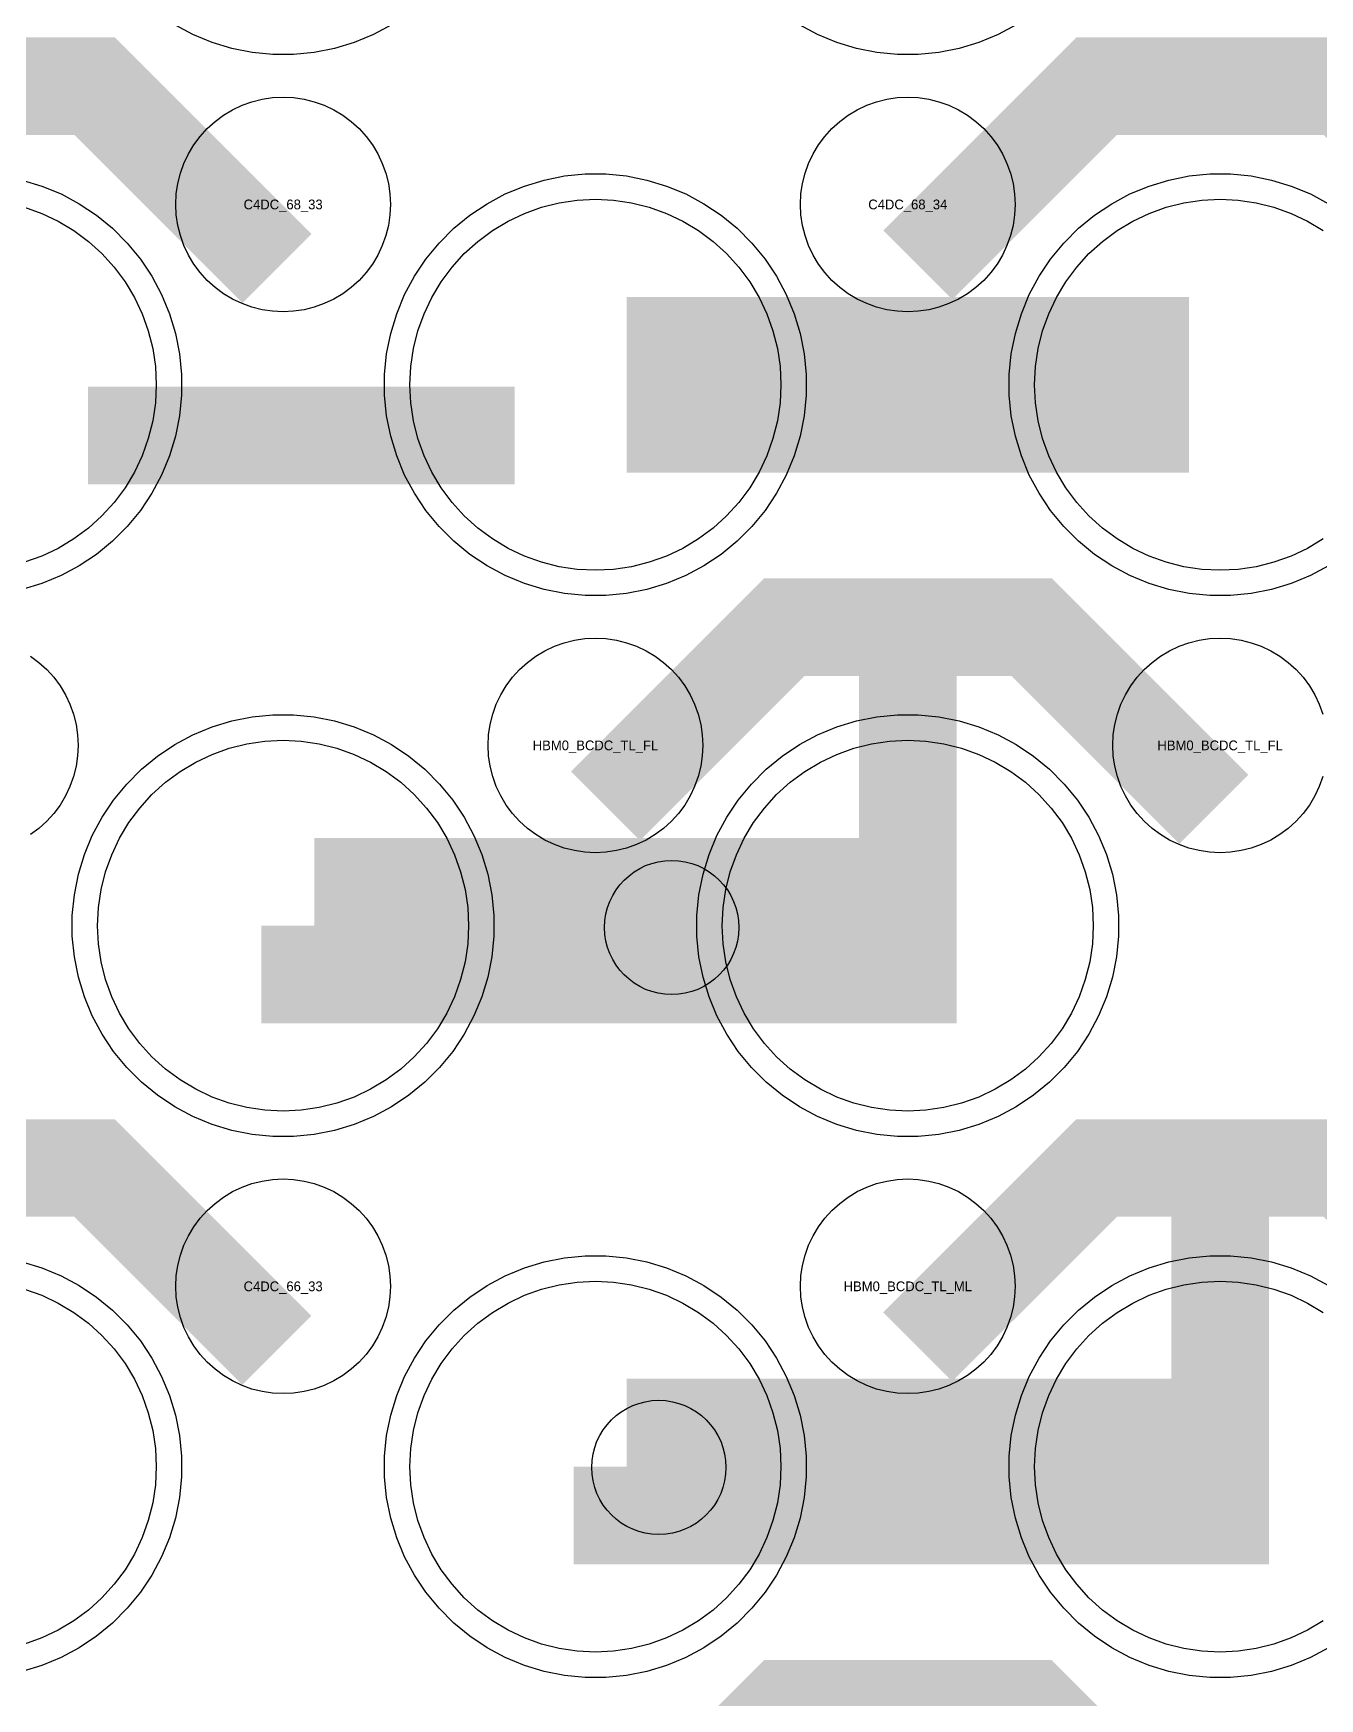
# Model space of a CAD drawing. Extents: x -11880 to 11880, y -14992 to 14992.
# Drawn here: x -1264 to -934.5, y -5753.8 to -5327.2 of the extents above; entities that cross this region are included whole.
import ezdxf
from ezdxf.enums import TextEntityAlignment as Align

# ---------------------------------------------------------------- set-up
doc = ezdxf.new("R2010")
doc.units = 0
doc.header["$MEASUREMENT"] = 0
for name, color, linetype in [('GDS_775_DT_237', 138, 'CONTINUOUS'), ('RDL1_FS', 34, 'CONTINUOUS'), ('RDL_BS', 160, 'CONTINUOUS')]:
    doc.layers.add(name, color=color, linetype=linetype)

msp = doc.modelspace()

# ---------------------------------------------------------------- linework, layer by layer
at = {"layer": 'RDL1_FS'}
for points in [[(-1120, -5464.719), (-1124.657, -5464.49), (-1129.268, -5463.806), (-1133.791, -5462.674), (-1138.181, -5461.102), (-1142.395, -5459.11), (-1146.395, -5456.712), (-1150.14, -5453.934), (-1153.594, -5450.804), (-1156.724, -5447.35), (-1159.502, -5443.605), (-1161.9, -5439.605), (-1163.892, -5435.391), (-1165.464, -5431.001), (-1166.596, -5426.478), (-1167.28, -5421.867), (-1167.509, -5417.21), (-1167.28, -5412.553), (-1166.596, -5407.942), (-1165.464, -5403.419), (-1163.892, -5399.029), (-1161.9, -5394.815), (-1159.502, -5390.815), (-1156.724, -5387.07), (-1153.594, -5383.616), (-1150.14, -5380.486), (-1146.395, -5377.708), (-1142.395, -5375.31), (-1138.181, -5373.318), (-1133.791, -5371.746), (-1129.268, -5370.614), (-1124.657, -5369.93), (-1120, -5369.701), (-1115.343, -5369.93), (-1110.732, -5370.614), (-1106.209, -5371.746), (-1101.819, -5373.318), (-1097.605, -5375.31), (-1093.605, -5377.708), (-1089.86, -5380.486), (-1086.406, -5383.616), (-1083.276, -5387.07), (-1080.498, -5390.815), (-1078.1, -5394.815), (-1076.108, -5399.029), (-1074.536, -5403.419), (-1073.404, -5407.942), (-1072.72, -5412.553), (-1072.491, -5417.21), (-1072.72, -5421.867), (-1073.404, -5426.478), (-1074.536, -5431.001), (-1076.108, -5435.391), (-1078.1, -5439.605), (-1080.498, -5443.605), (-1083.276, -5447.35), (-1086.406, -5450.804), (-1089.86, -5453.934), (-1093.605, -5456.712), (-1097.605, -5459.11), (-1101.819, -5461.102), (-1106.209, -5462.674), (-1110.732, -5463.806), (-1115.343, -5464.49)], [(-1200, -5603.279), (-1204.657, -5603.05), (-1209.268, -5602.366), (-1213.791, -5601.234), (-1218.181, -5599.662), (-1222.395, -5597.67), (-1226.395, -5595.272), (-1230.14, -5592.494), (-1233.594, -5589.364), (-1236.724, -5585.91), (-1239.502, -5582.165), (-1241.9, -5578.165), (-1243.892, -5573.951), (-1245.464, -5569.561), (-1246.596, -5565.038), (-1247.28, -5560.427), (-1247.509, -5555.77), (-1247.28, -5551.113), (-1246.596, -5546.502), (-1245.464, -5541.979), (-1243.892, -5537.589), (-1241.9, -5533.375), (-1239.502, -5529.375), (-1236.724, -5525.63), (-1233.594, -5522.176), (-1230.14, -5519.046), (-1226.395, -5516.268), (-1222.395, -5513.87), (-1218.181, -5511.878), (-1213.791, -5510.306), (-1209.268, -5509.174), (-1204.657, -5508.49), (-1200, -5508.261), (-1195.343, -5508.49), (-1190.732, -5509.174), (-1186.209, -5510.306), (-1181.819, -5511.878), (-1177.605, -5513.87), (-1173.605, -5516.268), (-1169.86, -5519.046), (-1166.406, -5522.176), (-1163.276, -5525.63), (-1160.498, -5529.375), (-1158.1, -5533.375), (-1156.108, -5537.589), (-1154.536, -5541.979), (-1153.404, -5546.502), (-1152.72, -5551.113), (-1152.491, -5555.77), (-1152.72, -5560.427), (-1153.404, -5565.038), (-1154.536, -5569.561), (-1156.108, -5573.951), (-1158.1, -5578.165), (-1160.498, -5582.165), (-1163.276, -5585.91), (-1166.406, -5589.364), (-1169.86, -5592.494), (-1173.605, -5595.272), (-1177.605, -5597.67), (-1181.819, -5599.662), (-1186.209, -5601.234), (-1190.732, -5602.366), (-1195.343, -5603.05)], [(-1040, -5603.279), (-1044.657, -5603.05), (-1049.268, -5602.366), (-1053.791, -5601.234), (-1058.181, -5599.662), (-1062.395, -5597.67), (-1066.395, -5595.272), (-1070.14, -5592.494), (-1073.594, -5589.364), (-1076.724, -5585.91), (-1079.502, -5582.165), (-1081.9, -5578.165), (-1083.892, -5573.951), (-1085.464, -5569.561), (-1086.596, -5565.038), (-1087.28, -5560.427), (-1087.509, -5555.77), (-1087.28, -5551.113), (-1086.596, -5546.502), (-1085.464, -5541.979), (-1083.892, -5537.589), (-1081.9, -5533.375), (-1079.502, -5529.375), (-1076.724, -5525.63), (-1073.594, -5522.176), (-1070.14, -5519.046), (-1066.395, -5516.268), (-1062.395, -5513.87), (-1058.181, -5511.878), (-1053.791, -5510.306), (-1049.268, -5509.174), (-1044.657, -5508.49), (-1040, -5508.261), (-1035.343, -5508.49), (-1030.732, -5509.174), (-1026.209, -5510.306), (-1021.819, -5511.878), (-1017.605, -5513.87), (-1013.605, -5516.268), (-1009.86, -5519.046), (-1006.406, -5522.176), (-1003.276, -5525.63), (-1000.498, -5529.375), (-998.1, -5533.375), (-996.108, -5537.589), (-994.536, -5541.979), (-993.404, -5546.502), (-992.72, -5551.113), (-992.491, -5555.77), (-992.72, -5560.427), (-993.404, -5565.038), (-994.536, -5569.561), (-996.108, -5573.951), (-998.1, -5578.165), (-1000.498, -5582.165), (-1003.276, -5585.91), (-1006.406, -5589.364), (-1009.86, -5592.494), (-1013.605, -5595.272), (-1017.605, -5597.67), (-1021.819, -5599.662), (-1026.209, -5601.234), (-1030.732, -5602.366), (-1035.343, -5603.05)], [(-1120, -5741.844), (-1124.657, -5741.615), (-1129.268, -5740.931), (-1133.791, -5739.799), (-1138.181, -5738.227), (-1142.395, -5736.235), (-1146.395, -5733.837), (-1150.14, -5731.059), (-1153.594, -5727.929), (-1156.724, -5724.475), (-1159.502, -5720.73), (-1161.9, -5716.73), (-1163.892, -5712.516), (-1165.464, -5708.126), (-1166.596, -5703.603), (-1167.28, -5698.992), (-1167.509, -5694.335), (-1167.28, -5689.678), (-1166.596, -5685.067), (-1165.464, -5680.544), (-1163.892, -5676.154), (-1161.9, -5671.94), (-1159.502, -5667.94), (-1156.724, -5664.195), (-1153.594, -5660.741), (-1150.14, -5657.611), (-1146.395, -5654.833), (-1142.395, -5652.435), (-1138.181, -5650.443), (-1133.791, -5648.871), (-1129.268, -5647.739), (-1124.657, -5647.055), (-1120, -5646.826), (-1115.343, -5647.055), (-1110.732, -5647.739), (-1106.209, -5648.871), (-1101.819, -5650.443), (-1097.605, -5652.435), (-1093.605, -5654.833), (-1089.86, -5657.611), (-1086.406, -5660.741), (-1083.276, -5664.195), (-1080.498, -5667.94), (-1078.1, -5671.94), (-1076.108, -5676.154), (-1074.536, -5680.544), (-1073.404, -5685.067), (-1072.72, -5689.678), (-1072.491, -5694.335), (-1072.72, -5698.992), (-1073.404, -5703.603), (-1074.536, -5708.126), (-1076.108, -5712.516), (-1078.1, -5716.73), (-1080.498, -5720.73), (-1083.276, -5724.475), (-1086.406, -5727.929), (-1089.86, -5731.059), (-1093.605, -5733.837), (-1097.605, -5736.235), (-1101.819, -5738.227), (-1106.209, -5739.799), (-1110.732, -5740.931), (-1115.343, -5741.615)]]:
    msp.add_lwpolyline(points, close=True, dxfattribs=at)
for points in [[(-933.605, -5456.712), (-937.605, -5459.11), (-941.819, -5461.102), (-946.209, -5462.674), (-950.732, -5463.806), (-955.343, -5464.49), (-960, -5464.719), (-964.657, -5464.49), (-969.268, -5463.806), (-973.791, -5462.674), (-978.181, -5461.102), (-982.395, -5459.11), (-986.395, -5456.712), (-990.14, -5453.934), (-993.594, -5450.804), (-996.724, -5447.35), (-999.502, -5443.605), (-1001.9, -5439.605), (-1003.892, -5435.391), (-1005.464, -5431.001), (-1006.596, -5426.478), (-1007.28, -5421.867), (-1007.509, -5417.21), (-1007.28, -5412.553), (-1006.596, -5407.942), (-1005.464, -5403.419), (-1003.892, -5399.029), (-1001.9, -5394.815), (-999.502, -5390.815), (-996.724, -5387.07), (-993.594, -5383.616), (-990.14, -5380.486), (-986.395, -5377.708), (-982.395, -5375.31), (-978.181, -5373.318), (-973.791, -5371.746), (-969.268, -5370.614), (-964.657, -5369.93), (-960, -5369.701), (-955.343, -5369.93), (-950.732, -5370.614), (-946.209, -5371.746), (-941.819, -5373.318), (-937.605, -5375.31), (-933.605, -5377.708)], [(-1266.209, -5371.746), (-1261.819, -5373.318), (-1257.605, -5375.31), (-1253.605, -5377.708), (-1249.86, -5380.486), (-1246.406, -5383.616), (-1243.276, -5387.07), (-1240.498, -5390.815), (-1238.1, -5394.815), (-1236.108, -5399.029), (-1234.536, -5403.419), (-1233.404, -5407.942), (-1232.72, -5412.553), (-1232.491, -5417.21), (-1232.72, -5421.867), (-1233.404, -5426.478), (-1234.536, -5431.001), (-1236.108, -5435.391), (-1238.1, -5439.605), (-1240.498, -5443.605), (-1243.276, -5447.35), (-1246.406, -5450.804), (-1249.86, -5453.934), (-1253.605, -5456.712), (-1257.605, -5459.11), (-1261.819, -5461.102), (-1266.209, -5462.674)], [(-933.605, -5733.837), (-937.605, -5736.235), (-941.819, -5738.227), (-946.209, -5739.799), (-950.732, -5740.931), (-955.343, -5741.615), (-960, -5741.844), (-964.657, -5741.615), (-969.268, -5740.931), (-973.791, -5739.799), (-978.181, -5738.227), (-982.395, -5736.235), (-986.395, -5733.837), (-990.14, -5731.059), (-993.594, -5727.929), (-996.724, -5724.475), (-999.502, -5720.73), (-1001.9, -5716.73), (-1003.892, -5712.516), (-1005.464, -5708.126), (-1006.596, -5703.603), (-1007.28, -5698.992), (-1007.509, -5694.335), (-1007.28, -5689.678), (-1006.596, -5685.067), (-1005.464, -5680.544), (-1003.892, -5676.154), (-1001.9, -5671.94), (-999.502, -5667.94), (-996.724, -5664.195), (-993.594, -5660.741), (-990.14, -5657.611), (-986.395, -5654.833), (-982.395, -5652.435), (-978.181, -5650.443), (-973.791, -5648.871), (-969.268, -5647.739), (-964.657, -5647.055), (-960, -5646.826), (-955.343, -5647.055), (-950.732, -5647.739), (-946.209, -5648.871), (-941.819, -5650.443), (-937.605, -5652.435), (-933.605, -5654.833)], [(-1266.209, -5648.871), (-1261.819, -5650.443), (-1257.605, -5652.435), (-1253.605, -5654.833), (-1249.86, -5657.611), (-1246.406, -5660.741), (-1243.276, -5664.195), (-1240.498, -5667.94), (-1238.1, -5671.94), (-1236.108, -5676.154), (-1234.536, -5680.544), (-1233.404, -5685.067), (-1232.72, -5689.678), (-1232.491, -5694.335), (-1232.72, -5698.992), (-1233.404, -5703.603), (-1234.536, -5708.126), (-1236.108, -5712.516), (-1238.1, -5716.73), (-1240.498, -5720.73), (-1243.276, -5724.475), (-1246.406, -5727.929), (-1249.86, -5731.059), (-1253.605, -5733.837), (-1257.605, -5736.235), (-1261.819, -5738.227), (-1266.209, -5739.799)]]:
    msp.add_lwpolyline(points, dxfattribs=at)
for points in [[(-1111.998, -5417.21, 45, 45, 0), (-1039.998, -5417.21, 45, 45, 0)], [(-1039.998, -5417.21, 45, 45, 0), (-967.998, -5417.21, 45, 45, 0)], [(-1191.998, -5555.77, 45, 45, 0), (-1119.998, -5555.77, 45, 45, 0)], [(-1119.998, -5555.77, 45, 45, 0), (-1047.998, -5555.77, 45, 45, 0)], [(-1111.998, -5694.335, 45, 45, 0), (-1039.998, -5694.335, 45, 45, 0)], [(-1039.998, -5694.335, 45, 45, 0), (-967.998, -5694.335, 45, 45, 0)]]:
    msp.add_lwpolyline(points, format="xyseb", dxfattribs=at)
for centre in [(-1100.456, -5556.228), (-1103.772, -5694.546)]:
    msp.add_circle(centre, 17.2, dxfattribs=at)
at = {"layer": 'RDL_BS'}
for points in [[(-1172.223, -5325.028), (-1176.885, -5327.52), (-1181.795, -5329.551), (-1186.835, -5331.082), (-1192.062, -5332.128), (-1197.356, -5332.645), (-1202.644, -5332.645), (-1207.938, -5332.128), (-1213.165, -5331.082), (-1218.205, -5329.551), (-1223.115, -5327.52), (-1227.777, -5325.028)], [(-1012.223, -5325.028), (-1016.885, -5327.52), (-1021.795, -5329.551), (-1026.835, -5331.082), (-1032.062, -5332.128), (-1037.356, -5332.645), (-1042.644, -5332.645), (-1047.938, -5332.128), (-1053.165, -5331.082), (-1058.205, -5329.551), (-1063.115, -5327.52), (-1067.777, -5325.028)], [(-1266.835, -5364.773), (-1261.795, -5366.304), (-1256.885, -5368.335), (-1252.223, -5370.827), (-1247.809, -5373.774), (-1243.708, -5377.136), (-1239.926, -5380.918), (-1236.564, -5385.019), (-1233.617, -5389.433), (-1231.125, -5394.095), (-1229.094, -5399.005), (-1227.563, -5404.045), (-1226.517, -5409.272), (-1226, -5414.566), (-1226, -5419.854), (-1226.517, -5425.148), (-1227.563, -5430.375), (-1229.094, -5435.415), (-1231.125, -5440.325), (-1233.617, -5444.987), (-1236.564, -5449.401), (-1239.926, -5453.502), (-1243.708, -5457.284), (-1247.809, -5460.646), (-1252.223, -5463.593), (-1256.885, -5466.085), (-1261.795, -5468.116), (-1266.835, -5469.647)], [(-932.223, -5463.593), (-936.885, -5466.085), (-941.795, -5468.116), (-946.835, -5469.647), (-952.062, -5470.693), (-957.356, -5471.21), (-962.644, -5471.21), (-967.938, -5470.693), (-973.165, -5469.647), (-978.205, -5468.116), (-983.115, -5466.085), (-987.777, -5463.593), (-992.191, -5460.646), (-996.292, -5457.284), (-1000.074, -5453.502), (-1003.436, -5449.401), (-1006.383, -5444.987), (-1008.875, -5440.325), (-1010.906, -5435.415), (-1012.437, -5430.375), (-1013.483, -5425.148), (-1014, -5419.854), (-1014, -5414.566), (-1013.483, -5409.272), (-1012.437, -5404.045), (-1010.906, -5399.005), (-1008.875, -5394.095), (-1006.383, -5389.433), (-1003.436, -5385.019), (-1000.074, -5380.918), (-996.292, -5377.136), (-992.191, -5373.774), (-987.777, -5370.827), (-983.115, -5368.335), (-978.205, -5366.304), (-973.165, -5364.773), (-967.938, -5363.727), (-962.644, -5363.21), (-957.356, -5363.21), (-952.062, -5363.727), (-946.835, -5364.773), (-941.795, -5366.304), (-936.885, -5368.335), (-932.223, -5370.827)], [(-933.691, -5517.566), (-934.598, -5520.101), (-935.75, -5522.538), (-937.143, -5524.862), (-938.746, -5527.025), (-940.558, -5529.024), (-942.557, -5530.836), (-944.72, -5532.439), (-947.044, -5533.832), (-949.481, -5534.984), (-952.016, -5535.891), (-954.635, -5536.548), (-957.307, -5536.944), (-960, -5537.076), (-962.693, -5536.944), (-965.365, -5536.548), (-967.984, -5535.891), (-970.519, -5534.984), (-972.956, -5533.832), (-975.28, -5532.439), (-977.443, -5530.836), (-979.442, -5529.024), (-981.254, -5527.025), (-982.857, -5524.862), (-984.25, -5522.538), (-985.402, -5520.101), (-986.309, -5517.566), (-986.966, -5514.947), (-987.362, -5512.275), (-987.494, -5509.582), (-987.362, -5506.889), (-986.966, -5504.217), (-986.309, -5501.598), (-985.402, -5499.063), (-984.25, -5496.626), (-982.857, -5494.302), (-981.254, -5492.139), (-979.442, -5490.14), (-977.443, -5488.328), (-975.28, -5486.725), (-972.956, -5485.332), (-970.519, -5484.18), (-967.984, -5483.273), (-965.365, -5482.616), (-962.693, -5482.22), (-960, -5482.088), (-957.307, -5482.22), (-954.635, -5482.616), (-952.016, -5483.273), (-949.481, -5484.18), (-947.044, -5485.332), (-944.72, -5486.725), (-942.557, -5488.328), (-940.558, -5490.14), (-938.746, -5492.139), (-937.143, -5494.302), (-935.75, -5496.626), (-934.598, -5499.063), (-933.691, -5501.598)], [(-1264.72, -5486.725), (-1262.557, -5488.328), (-1260.558, -5490.14), (-1258.746, -5492.139), (-1257.143, -5494.302), (-1255.75, -5496.626), (-1254.598, -5499.063), (-1253.691, -5501.598), (-1253.034, -5504.217), (-1252.638, -5506.889), (-1252.506, -5509.582), (-1252.638, -5512.275), (-1253.034, -5514.947), (-1253.691, -5517.566), (-1254.598, -5520.101), (-1255.75, -5522.538), (-1257.143, -5524.862), (-1258.746, -5527.025), (-1260.558, -5529.024), (-1262.557, -5530.836), (-1264.72, -5532.439)], [(-1266.835, -5641.898), (-1261.795, -5643.429), (-1256.885, -5645.46), (-1252.223, -5647.952), (-1247.809, -5650.899), (-1243.708, -5654.261), (-1239.926, -5658.043), (-1236.564, -5662.144), (-1233.617, -5666.558), (-1231.125, -5671.22), (-1229.094, -5676.13), (-1227.563, -5681.17), (-1226.517, -5686.397), (-1226, -5691.691), (-1226, -5696.979), (-1226.517, -5702.273), (-1227.563, -5707.5), (-1229.094, -5712.54), (-1231.125, -5717.45), (-1233.617, -5722.112), (-1236.564, -5726.526), (-1239.926, -5730.627), (-1243.708, -5734.409), (-1247.809, -5737.771), (-1252.223, -5740.718), (-1256.885, -5743.21), (-1261.795, -5745.241), (-1266.835, -5746.772)], [(-932.223, -5740.718), (-936.885, -5743.21), (-941.795, -5745.241), (-946.835, -5746.772), (-952.062, -5747.818), (-957.356, -5748.335), (-962.644, -5748.335), (-967.938, -5747.818), (-973.165, -5746.772), (-978.205, -5745.241), (-983.115, -5743.21), (-987.777, -5740.718), (-992.191, -5737.771), (-996.292, -5734.409), (-1000.074, -5730.627), (-1003.436, -5726.526), (-1006.383, -5722.112), (-1008.875, -5717.45), (-1010.906, -5712.54), (-1012.437, -5707.5), (-1013.483, -5702.273), (-1014, -5696.979), (-1014, -5691.691), (-1013.483, -5686.397), (-1012.437, -5681.17), (-1010.906, -5676.13), (-1008.875, -5671.22), (-1006.383, -5666.558), (-1003.436, -5662.144), (-1000.074, -5658.043), (-996.292, -5654.261), (-992.191, -5650.899), (-987.777, -5647.952), (-983.115, -5645.46), (-978.205, -5643.429), (-973.165, -5641.898), (-967.938, -5640.852), (-962.644, -5640.335), (-957.356, -5640.335), (-952.062, -5640.852), (-946.835, -5641.898), (-941.795, -5643.429), (-936.885, -5645.46), (-932.223, -5647.952)]]:
    msp.add_lwpolyline(points, dxfattribs=at)
for points in [[(-1201.599, -5387.423, 25, 25, 0), (-1248.313, -5340.709, 25, 25, 0), (-1278.071, -5340.709, 25, 25, 0)], [(-1037.438, -5386.524, 25, 25, 0), (-991.623, -5340.709, 25, 25, 0), (-958.07, -5340.709, 25, 25, 0)], [(-881.599, -5387.423, 25, 25, 0), (-928.313, -5340.709, 25, 25, 0), (-958.071, -5340.709, 25, 25, 0)], [(-1249.984, -5430.223, 25, 25, 0), (-1140.719, -5430.223, 25, 25, 0)], [(-1040, -5580.77, 25, 25, 0), (-1040, -5466.769, 25, 25, 0)], [(-1117.438, -5525.084, 25, 25, 0), (-1071.623, -5479.269, 25, 25, 0), (-1038.07, -5479.269, 25, 25, 0)], [(-961.599, -5525.983, 25, 25, 0), (-1008.313, -5479.269, 25, 25, 0), (-1038.071, -5479.269, 25, 25, 0)], [(-1205.603, -5568.27, 25, 25, 0), (-1027.5, -5568.27, 25, 25, 0)], [(-960, -5719.335, 25, 25, 0), (-960, -5605.334, 25, 25, 0)], [(-1201.599, -5664.548, 25, 25, 0), (-1248.313, -5617.834, 25, 25, 0), (-1278.071, -5617.834, 25, 25, 0)], [(-1037.438, -5663.649, 25, 25, 0), (-991.623, -5617.834, 25, 25, 0), (-958.07, -5617.834, 25, 25, 0)], [(-881.599, -5664.548, 25, 25, 0), (-928.313, -5617.834, 25, 25, 0), (-958.071, -5617.834, 25, 25, 0)], [(-1125.603, -5706.835, 25, 25, 0), (-947.5, -5706.835, 25, 25, 0)], [(-1117.438, -5802.214, 25, 25, 0), (-1071.623, -5756.399, 25, 25, 0), (-1038.07, -5756.399, 25, 25, 0)], [(-961.599, -5803.113, 25, 25, 0), (-1008.313, -5756.399, 25, 25, 0), (-1038.071, -5756.399, 25, 25, 0)]]:
    msp.add_lwpolyline(points, format="xyseb", dxfattribs=at)
for points in [[(-1200, -5398.516), (-1202.693, -5398.384), (-1205.365, -5397.988), (-1207.984, -5397.331), (-1210.519, -5396.424), (-1212.956, -5395.272), (-1215.28, -5393.879), (-1217.443, -5392.276), (-1219.442, -5390.464), (-1221.254, -5388.465), (-1222.857, -5386.302), (-1224.25, -5383.978), (-1225.402, -5381.541), (-1226.309, -5379.006), (-1226.966, -5376.387), (-1227.362, -5373.715), (-1227.494, -5371.022), (-1227.362, -5368.329), (-1226.966, -5365.657), (-1226.309, -5363.038), (-1225.402, -5360.503), (-1224.25, -5358.066), (-1222.857, -5355.742), (-1221.254, -5353.579), (-1219.442, -5351.58), (-1217.443, -5349.768), (-1215.28, -5348.165), (-1212.956, -5346.772), (-1210.519, -5345.62), (-1207.984, -5344.713), (-1205.365, -5344.056), (-1202.693, -5343.66), (-1200, -5343.528), (-1197.307, -5343.66), (-1194.635, -5344.056), (-1192.016, -5344.713), (-1189.481, -5345.62), (-1187.044, -5346.772), (-1184.72, -5348.165), (-1182.557, -5349.768), (-1180.558, -5351.58), (-1178.746, -5353.579), (-1177.143, -5355.742), (-1175.75, -5358.066), (-1174.598, -5360.503), (-1173.691, -5363.038), (-1173.034, -5365.657), (-1172.638, -5368.329), (-1172.506, -5371.022), (-1172.638, -5373.715), (-1173.034, -5376.387), (-1173.691, -5379.006), (-1174.598, -5381.541), (-1175.75, -5383.978), (-1177.143, -5386.302), (-1178.746, -5388.465), (-1180.558, -5390.464), (-1182.557, -5392.276), (-1184.72, -5393.879), (-1187.044, -5395.272), (-1189.481, -5396.424), (-1192.016, -5397.331), (-1194.635, -5397.988), (-1197.307, -5398.384)], [(-1040, -5398.516), (-1042.693, -5398.384), (-1045.365, -5397.988), (-1047.984, -5397.331), (-1050.519, -5396.424), (-1052.956, -5395.272), (-1055.28, -5393.879), (-1057.443, -5392.276), (-1059.442, -5390.464), (-1061.254, -5388.465), (-1062.857, -5386.302), (-1064.25, -5383.978), (-1065.402, -5381.541), (-1066.309, -5379.006), (-1066.966, -5376.387), (-1067.362, -5373.715), (-1067.494, -5371.022), (-1067.362, -5368.329), (-1066.966, -5365.657), (-1066.309, -5363.038), (-1065.402, -5360.503), (-1064.25, -5358.066), (-1062.857, -5355.742), (-1061.254, -5353.579), (-1059.442, -5351.58), (-1057.443, -5349.768), (-1055.28, -5348.165), (-1052.956, -5346.772), (-1050.519, -5345.62), (-1047.984, -5344.713), (-1045.365, -5344.056), (-1042.693, -5343.66), (-1040, -5343.528), (-1037.307, -5343.66), (-1034.635, -5344.056), (-1032.016, -5344.713), (-1029.481, -5345.62), (-1027.044, -5346.772), (-1024.72, -5348.165), (-1022.557, -5349.768), (-1020.558, -5351.58), (-1018.746, -5353.579), (-1017.143, -5355.742), (-1015.75, -5358.066), (-1014.598, -5360.503), (-1013.691, -5363.038), (-1013.034, -5365.657), (-1012.638, -5368.329), (-1012.506, -5371.022), (-1012.638, -5373.715), (-1013.034, -5376.387), (-1013.691, -5379.006), (-1014.598, -5381.541), (-1015.75, -5383.978), (-1017.143, -5386.302), (-1018.746, -5388.465), (-1020.558, -5390.464), (-1022.557, -5392.276), (-1024.72, -5393.879), (-1027.044, -5395.272), (-1029.481, -5396.424), (-1032.016, -5397.331), (-1034.635, -5397.988), (-1037.307, -5398.384)], [(-1122.644, -5471.21), (-1127.938, -5470.693), (-1133.165, -5469.647), (-1138.205, -5468.116), (-1143.115, -5466.085), (-1147.777, -5463.593), (-1152.191, -5460.646), (-1156.292, -5457.284), (-1160.074, -5453.502), (-1163.436, -5449.401), (-1166.383, -5444.987), (-1168.875, -5440.325), (-1170.906, -5435.415), (-1172.437, -5430.375), (-1173.483, -5425.148), (-1174, -5419.854), (-1174, -5414.566), (-1173.483, -5409.272), (-1172.437, -5404.045), (-1170.906, -5399.005), (-1168.875, -5394.095), (-1166.383, -5389.433), (-1163.436, -5385.019), (-1160.074, -5380.918), (-1156.292, -5377.136), (-1152.191, -5373.774), (-1147.777, -5370.827), (-1143.115, -5368.335), (-1138.205, -5366.304), (-1133.165, -5364.773), (-1127.938, -5363.727), (-1122.644, -5363.21), (-1117.356, -5363.21), (-1112.062, -5363.727), (-1106.835, -5364.773), (-1101.795, -5366.304), (-1096.885, -5368.335), (-1092.223, -5370.827), (-1087.809, -5373.774), (-1083.708, -5377.136), (-1079.926, -5380.918), (-1076.564, -5385.019), (-1073.617, -5389.433), (-1071.125, -5394.095), (-1069.094, -5399.005), (-1067.563, -5404.045), (-1066.517, -5409.272), (-1066, -5414.566), (-1066, -5419.854), (-1066.517, -5425.148), (-1067.563, -5430.375), (-1069.094, -5435.415), (-1071.125, -5440.325), (-1073.617, -5444.987), (-1076.564, -5449.401), (-1079.926, -5453.502), (-1083.708, -5457.284), (-1087.809, -5460.646), (-1092.223, -5463.593), (-1096.885, -5466.085), (-1101.795, -5468.116), (-1106.835, -5469.647), (-1112.062, -5470.693), (-1117.356, -5471.21)], [(-1120, -5537.076), (-1122.693, -5536.944), (-1125.365, -5536.548), (-1127.984, -5535.891), (-1130.519, -5534.984), (-1132.956, -5533.832), (-1135.28, -5532.439), (-1137.443, -5530.836), (-1139.442, -5529.024), (-1141.254, -5527.025), (-1142.857, -5524.862), (-1144.25, -5522.538), (-1145.402, -5520.101), (-1146.309, -5517.566), (-1146.966, -5514.947), (-1147.362, -5512.275), (-1147.494, -5509.582), (-1147.362, -5506.889), (-1146.966, -5504.217), (-1146.309, -5501.598), (-1145.402, -5499.063), (-1144.25, -5496.626), (-1142.857, -5494.302), (-1141.254, -5492.139), (-1139.442, -5490.14), (-1137.443, -5488.328), (-1135.28, -5486.725), (-1132.956, -5485.332), (-1130.519, -5484.18), (-1127.984, -5483.273), (-1125.365, -5482.616), (-1122.693, -5482.22), (-1120, -5482.088), (-1117.307, -5482.22), (-1114.635, -5482.616), (-1112.016, -5483.273), (-1109.481, -5484.18), (-1107.044, -5485.332), (-1104.72, -5486.725), (-1102.557, -5488.328), (-1100.558, -5490.14), (-1098.746, -5492.139), (-1097.143, -5494.302), (-1095.75, -5496.626), (-1094.598, -5499.063), (-1093.691, -5501.598), (-1093.034, -5504.217), (-1092.638, -5506.889), (-1092.506, -5509.582), (-1092.638, -5512.275), (-1093.034, -5514.947), (-1093.691, -5517.566), (-1094.598, -5520.101), (-1095.75, -5522.538), (-1097.143, -5524.862), (-1098.746, -5527.025), (-1100.558, -5529.024), (-1102.557, -5530.836), (-1104.72, -5532.439), (-1107.044, -5533.832), (-1109.481, -5534.984), (-1112.016, -5535.891), (-1114.635, -5536.548), (-1117.307, -5536.944)], [(-1202.644, -5609.77), (-1207.938, -5609.253), (-1213.165, -5608.207), (-1218.205, -5606.676), (-1223.115, -5604.645), (-1227.777, -5602.153), (-1232.191, -5599.206), (-1236.292, -5595.844), (-1240.074, -5592.062), (-1243.436, -5587.961), (-1246.383, -5583.547), (-1248.875, -5578.885), (-1250.906, -5573.975), (-1252.437, -5568.935), (-1253.483, -5563.708), (-1254, -5558.414), (-1254, -5553.126), (-1253.483, -5547.832), (-1252.437, -5542.605), (-1250.906, -5537.565), (-1248.875, -5532.655), (-1246.383, -5527.993), (-1243.436, -5523.579), (-1240.074, -5519.478), (-1236.292, -5515.696), (-1232.191, -5512.334), (-1227.777, -5509.387), (-1223.115, -5506.895), (-1218.205, -5504.864), (-1213.165, -5503.333), (-1207.938, -5502.287), (-1202.644, -5501.77), (-1197.356, -5501.77), (-1192.062, -5502.287), (-1186.835, -5503.333), (-1181.795, -5504.864), (-1176.885, -5506.895), (-1172.223, -5509.387), (-1167.809, -5512.334), (-1163.708, -5515.696), (-1159.926, -5519.478), (-1156.564, -5523.579), (-1153.617, -5527.993), (-1151.125, -5532.655), (-1149.094, -5537.565), (-1147.563, -5542.605), (-1146.517, -5547.832), (-1146, -5553.126), (-1146, -5558.414), (-1146.517, -5563.708), (-1147.563, -5568.935), (-1149.094, -5573.975), (-1151.125, -5578.885), (-1153.617, -5583.547), (-1156.564, -5587.961), (-1159.926, -5592.062), (-1163.708, -5595.844), (-1167.809, -5599.206), (-1172.223, -5602.153), (-1176.885, -5604.645), (-1181.795, -5606.676), (-1186.835, -5608.207), (-1192.062, -5609.253), (-1197.356, -5609.77)], [(-1042.644, -5609.77), (-1047.938, -5609.253), (-1053.165, -5608.207), (-1058.205, -5606.676), (-1063.115, -5604.645), (-1067.777, -5602.153), (-1072.191, -5599.206), (-1076.292, -5595.844), (-1080.074, -5592.062), (-1083.436, -5587.961), (-1086.383, -5583.547), (-1088.875, -5578.885), (-1090.906, -5573.975), (-1092.437, -5568.935), (-1093.483, -5563.708), (-1094, -5558.414), (-1094, -5553.126), (-1093.483, -5547.832), (-1092.437, -5542.605), (-1090.906, -5537.565), (-1088.875, -5532.655), (-1086.383, -5527.993), (-1083.436, -5523.579), (-1080.074, -5519.478), (-1076.292, -5515.696), (-1072.191, -5512.334), (-1067.777, -5509.387), (-1063.115, -5506.895), (-1058.205, -5504.864), (-1053.165, -5503.333), (-1047.938, -5502.287), (-1042.644, -5501.77), (-1037.356, -5501.77), (-1032.062, -5502.287), (-1026.835, -5503.333), (-1021.795, -5504.864), (-1016.885, -5506.895), (-1012.223, -5509.387), (-1007.809, -5512.334), (-1003.708, -5515.696), (-999.926, -5519.478), (-996.564, -5523.579), (-993.617, -5527.993), (-991.125, -5532.655), (-989.094, -5537.565), (-987.563, -5542.605), (-986.517, -5547.832), (-986, -5553.126), (-986, -5558.414), (-986.517, -5563.708), (-987.563, -5568.935), (-989.094, -5573.975), (-991.125, -5578.885), (-993.617, -5583.547), (-996.564, -5587.961), (-999.926, -5592.062), (-1003.708, -5595.844), (-1007.809, -5599.206), (-1012.223, -5602.153), (-1016.885, -5604.645), (-1021.795, -5606.676), (-1026.835, -5608.207), (-1032.062, -5609.253), (-1037.356, -5609.77)], [(-1200, -5675.641), (-1202.693, -5675.509), (-1205.365, -5675.113), (-1207.984, -5674.456), (-1210.519, -5673.549), (-1212.956, -5672.397), (-1215.28, -5671.004), (-1217.443, -5669.401), (-1219.442, -5667.589), (-1221.254, -5665.59), (-1222.857, -5663.427), (-1224.25, -5661.103), (-1225.402, -5658.666), (-1226.309, -5656.131), (-1226.966, -5653.512), (-1227.362, -5650.84), (-1227.494, -5648.147), (-1227.362, -5645.454), (-1226.966, -5642.782), (-1226.309, -5640.163), (-1225.402, -5637.628), (-1224.25, -5635.191), (-1222.857, -5632.867), (-1221.254, -5630.704), (-1219.442, -5628.705), (-1217.443, -5626.893), (-1215.28, -5625.29), (-1212.956, -5623.897), (-1210.519, -5622.745), (-1207.984, -5621.838), (-1205.365, -5621.181), (-1202.693, -5620.785), (-1200, -5620.653), (-1197.307, -5620.785), (-1194.635, -5621.181), (-1192.016, -5621.838), (-1189.481, -5622.745), (-1187.044, -5623.897), (-1184.72, -5625.29), (-1182.557, -5626.893), (-1180.558, -5628.705), (-1178.746, -5630.704), (-1177.143, -5632.867), (-1175.75, -5635.191), (-1174.598, -5637.628), (-1173.691, -5640.163), (-1173.034, -5642.782), (-1172.638, -5645.454), (-1172.506, -5648.147), (-1172.638, -5650.84), (-1173.034, -5653.512), (-1173.691, -5656.131), (-1174.598, -5658.666), (-1175.75, -5661.103), (-1177.143, -5663.427), (-1178.746, -5665.59), (-1180.558, -5667.589), (-1182.557, -5669.401), (-1184.72, -5671.004), (-1187.044, -5672.397), (-1189.481, -5673.549), (-1192.016, -5674.456), (-1194.635, -5675.113), (-1197.307, -5675.509)], [(-1040, -5675.641), (-1042.693, -5675.509), (-1045.365, -5675.113), (-1047.984, -5674.456), (-1050.519, -5673.549), (-1052.956, -5672.397), (-1055.28, -5671.004), (-1057.443, -5669.401), (-1059.442, -5667.589), (-1061.254, -5665.59), (-1062.857, -5663.427), (-1064.25, -5661.103), (-1065.402, -5658.666), (-1066.309, -5656.131), (-1066.966, -5653.512), (-1067.362, -5650.84), (-1067.494, -5648.147), (-1067.362, -5645.454), (-1066.966, -5642.782), (-1066.309, -5640.163), (-1065.402, -5637.628), (-1064.25, -5635.191), (-1062.857, -5632.867), (-1061.254, -5630.704), (-1059.442, -5628.705), (-1057.443, -5626.893), (-1055.28, -5625.29), (-1052.956, -5623.897), (-1050.519, -5622.745), (-1047.984, -5621.838), (-1045.365, -5621.181), (-1042.693, -5620.785), (-1040, -5620.653), (-1037.307, -5620.785), (-1034.635, -5621.181), (-1032.016, -5621.838), (-1029.481, -5622.745), (-1027.044, -5623.897), (-1024.72, -5625.29), (-1022.557, -5626.893), (-1020.558, -5628.705), (-1018.746, -5630.704), (-1017.143, -5632.867), (-1015.75, -5635.191), (-1014.598, -5637.628), (-1013.691, -5640.163), (-1013.034, -5642.782), (-1012.638, -5645.454), (-1012.506, -5648.147), (-1012.638, -5650.84), (-1013.034, -5653.512), (-1013.691, -5656.131), (-1014.598, -5658.666), (-1015.75, -5661.103), (-1017.143, -5663.427), (-1018.746, -5665.59), (-1020.558, -5667.589), (-1022.557, -5669.401), (-1024.72, -5671.004), (-1027.044, -5672.397), (-1029.481, -5673.549), (-1032.016, -5674.456), (-1034.635, -5675.113), (-1037.307, -5675.509)], [(-1122.644, -5748.335), (-1127.938, -5747.818), (-1133.165, -5746.772), (-1138.205, -5745.241), (-1143.115, -5743.21), (-1147.777, -5740.718), (-1152.191, -5737.771), (-1156.292, -5734.409), (-1160.074, -5730.627), (-1163.436, -5726.526), (-1166.383, -5722.112), (-1168.875, -5717.45), (-1170.906, -5712.54), (-1172.437, -5707.5), (-1173.483, -5702.273), (-1174, -5696.979), (-1174, -5691.691), (-1173.483, -5686.397), (-1172.437, -5681.17), (-1170.906, -5676.13), (-1168.875, -5671.22), (-1166.383, -5666.558), (-1163.436, -5662.144), (-1160.074, -5658.043), (-1156.292, -5654.261), (-1152.191, -5650.899), (-1147.777, -5647.952), (-1143.115, -5645.46), (-1138.205, -5643.429), (-1133.165, -5641.898), (-1127.938, -5640.852), (-1122.644, -5640.335), (-1117.356, -5640.335), (-1112.062, -5640.852), (-1106.835, -5641.898), (-1101.795, -5643.429), (-1096.885, -5645.46), (-1092.223, -5647.952), (-1087.809, -5650.899), (-1083.708, -5654.261), (-1079.926, -5658.043), (-1076.564, -5662.144), (-1073.617, -5666.558), (-1071.125, -5671.22), (-1069.094, -5676.13), (-1067.563, -5681.17), (-1066.517, -5686.397), (-1066, -5691.691), (-1066, -5696.979), (-1066.517, -5702.273), (-1067.563, -5707.5), (-1069.094, -5712.54), (-1071.125, -5717.45), (-1073.617, -5722.112), (-1076.564, -5726.526), (-1079.926, -5730.627), (-1083.708, -5734.409), (-1087.809, -5737.771), (-1092.223, -5740.718), (-1096.885, -5743.21), (-1101.795, -5745.241), (-1106.835, -5746.772), (-1112.062, -5747.818), (-1117.356, -5748.335)]]:
    msp.add_lwpolyline(points, close=True, dxfattribs=at)

# ---------------------------------------------------------------- texts
at = {"layer": 'GDS_775_DT_237'}
for s, p in [('C4DC_68_33', (-1200, -5371.022)), ('C4DC_68_33', (-1200, -5371.022)), ('C4DC_68_34', (-1040, -5371.022)), ('C4DC_68_34', (-1040, -5371.022)), ('HBM0_BCDC_TL_FL', (-1120, -5509.582)), ('HBM0_BCDC_TL_FL', (-1120, -5509.582)), ('HBM0_BCDC_TL_FL', (-960, -5509.582)), ('HBM0_BCDC_TL_FL', (-960, -5509.582)), ('C4DC_66_33', (-1200, -5648.147)), ('C4DC_66_33', (-1200, -5648.147)), ('HBM0_BCDC_TL_ML', (-1040, -5648.147)), ('HBM0_BCDC_TL_ML', (-1040, -5648.147))]:
    msp.add_text(s, height=2.5, dxfattribs=at).set_placement(p, align=Align.MIDDLE_CENTER)

doc.saveas('drawing.dxf')
